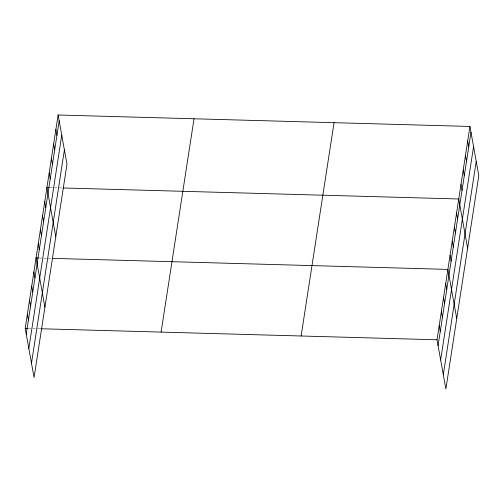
<?xml version="1.0" encoding="UTF-8"?>
<svg xmlns="http://www.w3.org/2000/svg" width="504" height="504" viewBox="0 0 504 504"><rect width="100%" height="100%" fill="white"/><g stroke="black" fill="none" stroke-linecap="round" stroke-linejoin="round"><path stroke-width="0.38" stroke-dasharray="2.52 1.89" d="M50.035 187.608L58.577 187.847M59.352 187.866L62.458 187.954M39.173 258.004L43.054 258.111M43.829 258.136L51.597 258.35M28.306 328.4L32.187 328.507M32.968 328.532L39.955 328.728"/><path stroke-width="0.76" d="M58.124 114.994L66.982 164.216L34.058 377.54L25.2 328.312L58.124 114.994L469.942 126.46L478.8 175.688L445.876 389.006L437.018 339.784L469.942 126.46M26.252 334.158L59.176 120.84M28.829 348.478L61.753 135.154M31.481 363.226L64.405 149.902M161.097 332.098L194.027 118.78M301.121 335.998L334.045 122.68M438.071 345.631L470.994 132.306M440.647 359.944L473.571 146.626M443.299 374.692L476.223 161.374M49.26 187.589L46.929 187.519L55.786 236.748M63.239 187.979L458.747 198.992L467.605 248.214M38.392 257.985L36.068 257.916L44.919 307.144M52.372 258.369L447.886 269.388L456.744 318.61M25.2 328.312L27.531 328.381M40.73 328.747L437.018 339.784M467.706 140.969L468.758 146.815M465.463 155.471L466.515 161.318M463.226 169.98L464.279 175.827M460.99 184.483L462.042 190.329M456.574 213.072L457.626 218.919M454.4 227.147L455.452 232.999M452.233 241.227L453.285 247.073M450.059 255.308L451.111 261.154M445.712 283.469L446.764 289.315M443.539 297.543L444.591 303.389M441.365 311.623L442.418 317.47M439.192 325.704L440.244 331.55M55.887 129.496L56.939 135.343M53.645 144.005L54.697 149.852M51.408 158.508L52.46 164.361M49.172 173.017L50.224 178.863M44.755 201.6L45.807 207.446M42.582 215.681L43.634 221.527M40.408 229.761L41.46 235.607M38.241 243.841L39.293 249.688M33.894 271.996L34.946 277.843M31.721 286.077L32.773 291.923M29.547 300.157L30.599 306.004M27.374 314.238L28.426 320.084"/></g></svg>
